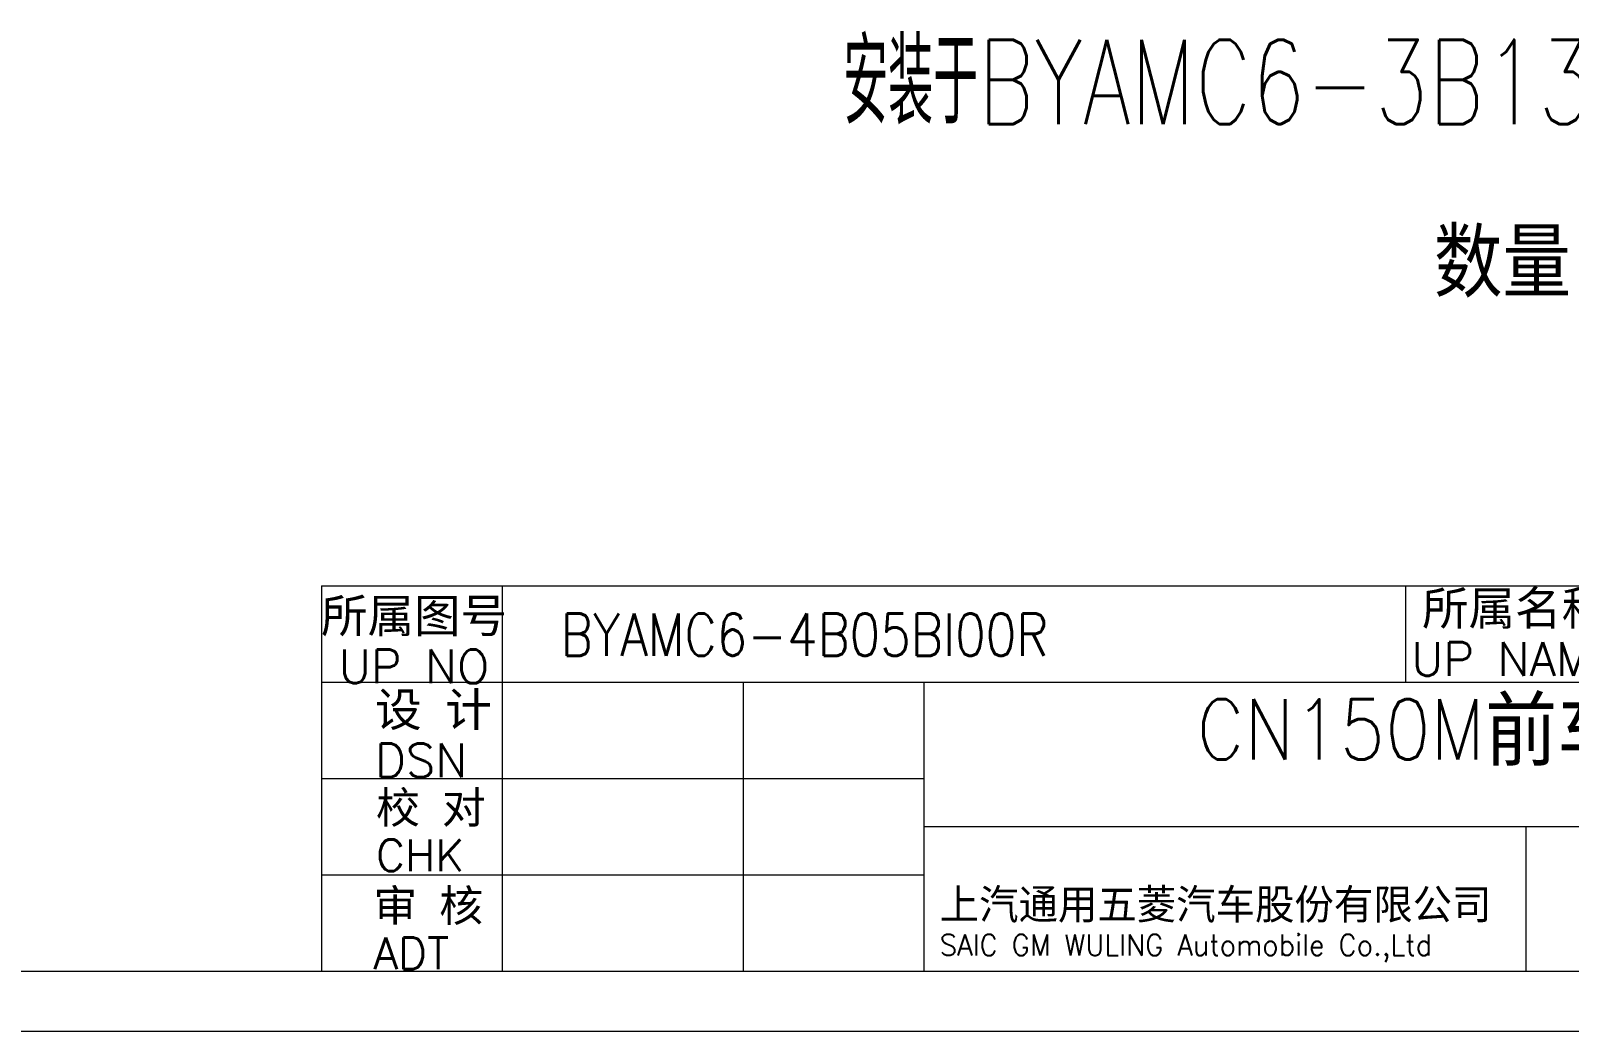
# Model space of a CAD drawing. Header units: millimetres. Extents: x 2874 to 70588, y -19135 to 2288.
# Drawn here: x 3251.6 to 3379.3, y 1595.6 to 1678.7 of the extents above; entities that cross this region are included whole.
import ezdxf

# ---------------------------------------------------------------- set-up
doc = ezdxf.new("R2010")
doc.units = ezdxf.units.MM
doc.layers.add('101', color=7, linetype='Continuous', true_color=0xffffff)
doc.styles.add('chinesefs', font='simplex.shx', dxfattribs={"bigfont": 'gbcbig.shx'})
doc.styles.add('hzdkt', font='simplex.shx')

msp = doc.modelspace()

# ---------------------------------------------------------------- linework, layer by layer
at = {"layer": '101', "color": 133, "linetype": 'Continuous', "lineweight": 18}
for p, q in [((3275.717, 1632.626), (3455.717, 1632.626)), ((3275.717, 1632.626), (3275.717, 1600.626)), ((3290.717, 1632.626), (3290.717, 1600.626)), ((3365.717, 1632.626), (3365.717, 1624.626)), ((3275.717, 1624.626), (3455.717, 1624.626)), ((3310.717, 1624.626), (3310.717, 1600.626)), ((3325.717, 1624.626), (3325.717, 1600.626)), ((3275.717, 1616.626), (3325.717, 1616.626)), ((3325.717, 1612.626), (3434.717, 1612.626)), ((3375.717, 1612.626), (3375.717, 1600.626)), ((3275.717, 1608.626), (3325.717, 1608.626)), ((3065.717, 1600.626), (3455.717, 1600.626)), ((3275.717, 1600.626), (3455.717, 1600.626)), ((3040.717, 1595.626), (3460.717, 1595.626))]:
    msp.add_line(p, q, dxfattribs=at)

# ---------------------------------------------------------------- texts
at = {"layer": '101', "color": 72, "linetype": 'Continuous', "lineweight": 18, "attachment_point": 7}
for s, insert, char_height, style in [('{\\W0.7417;安装于BYAMC6-3B13BI00S单元}', (3319.029, 1670.935), 7, 'chinesefs'), ('\\W0.8344;数量：2   20SGMW005-DM', (3368.087, 1656.555), 5, 'hzdkt'), ('\\W0.8451;BYAMC6-4B05BI00R', (3295.578, 1626.81), 3.5052, 'hzdkt'), ('\\W0.8799;CN150M前车体夹具4#', (3348.386, 1616.537), 5, 'hzdkt')]:
    msp.add_mtext(s, dxfattribs=dict(at, insert=insert, char_height=char_height, style=style))
at = {"layer": '101', "color": 72, "linetype": 'Continuous', "lineweight": 18, "char_height": 3.5052, "line_spacing_factor": 0.903614, "style": 'hzdkt'}
for s, insert, attachment_point in [('\\W1.0106;\\H2.80;所属图号\\PUP NO\\H3.51;', (3283.394, 1624.525), 8), ('\\W1.0106;\\H2.80;所属名称\\PUP NAME\\H3.51;', (3374.822, 1625.144), 8), ('\\W1.0154;\\H2.80;设 计\\Fsimplex.shx;\\PDSN\\H3.51;', (3280.16, 1616.732), 7), ('\\W1.0154;\\H2.63;校 对\\PCHK\\H3.51;', (3280.236, 1608.929), 7), ('\\W1.0154;\\H2.63;审 核\\PADT\\H3.51;', (3280.013, 1600.784), 7), ('{\\fSimSun|b0|i0|c134|p2;\\H0.71323x;\\W0.9598;上汽通用五菱汽车股份有限公司\\Fsimplex|c134;\\P\\H0.7x;SAIC GM WULING Automobile Co.,Ltd}', (3327.049, 1601.373), 7)]:
    msp.add_mtext(s, dxfattribs=dict(at, insert=insert, attachment_point=attachment_point))

doc.saveas('drawing.dxf')
